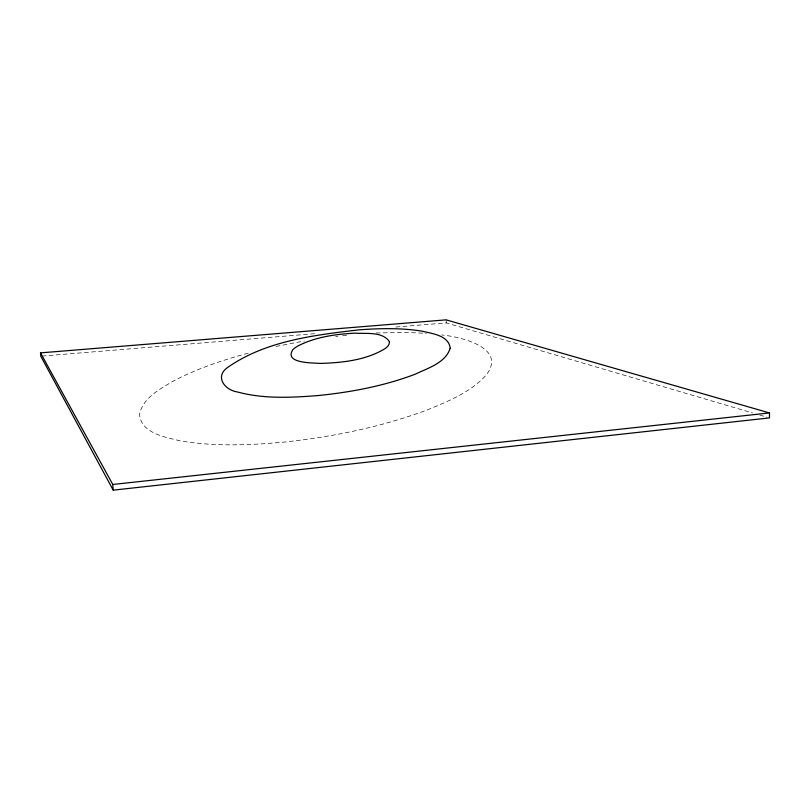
<?xml version="1.0" encoding="UTF-8"?>
<svg xmlns="http://www.w3.org/2000/svg" width="810" height="810" viewBox="0 0 810 810"><rect width="100%" height="100%" fill="white"/><g stroke="black" fill="none" stroke-linecap="round" stroke-linejoin="round"><path stroke-width="0.61" stroke-dasharray="4.05 3.04" d="M248.255 353.17C222.628 360.085 197.245 368.58 173.654 380.892C160.188 388.932 143.087 397.589 139.502 414.315C141.183 433.461 165.301 437.147 180.326 440.873C214.842 446.715 250.098 445.267 284.796 442.027C333.386 436.752 381.712 426.921 427.579 409.809C448.345 401.223 470.326 392.384 485.848 375.486C507.941 347.774 460.586 336.757 441.693 334.955M276.018 346.447L304.358 340.969M335.644 336.444L337.973 336.18M342.63 335.634L347.399 335.137M42.019 356.076L316.538 333.548M395.877 327.037L446.249 322.906L752.52 412.928M376.103 332.981L405.83 332.404L426.354 333.325M759.78 415.054L767.04 417.19M446.148 319.849L446.249 322.906"/><path stroke-width="1.21" d="M769.5 412.938L769.47 417.909L113.197 490.151L40.763 356.187L40.5 352.876L446.148 319.849L769.5 412.938L112.782 484.481L40.5 352.876M112.782 484.481L113.197 490.151M389.458 341.719L388.972 344.442A222.568 30.689 -3.6 0 1 385.175 348.563C365.816 360.349 342.195 362.769 319.97 363.427C312.852 362.738 284.026 363.629 292.724 349.829A233.948 33.595 -1.4 0 1 298.323 345.748C315.849 336.909 335.785 334.115 355.195 333.163C366.302 333.963 382.411 331.239 389.458 341.719M450.198 348.27C445.459 363.042 427.913 368.054 415.317 374.149C384.092 386.026 350.973 392.242 317.814 395.584C291.043 397.649 263.452 399.067 237.269 391.929C224.674 389.985 214.407 376.64 227.681 367.426C265.589 340.909 313.845 335.148 358.719 329.873C379.738 328.303 401.031 327.827 421.919 331.138C432.003 333.599 448.882 335.33 450.198 348.27"/></g></svg>
